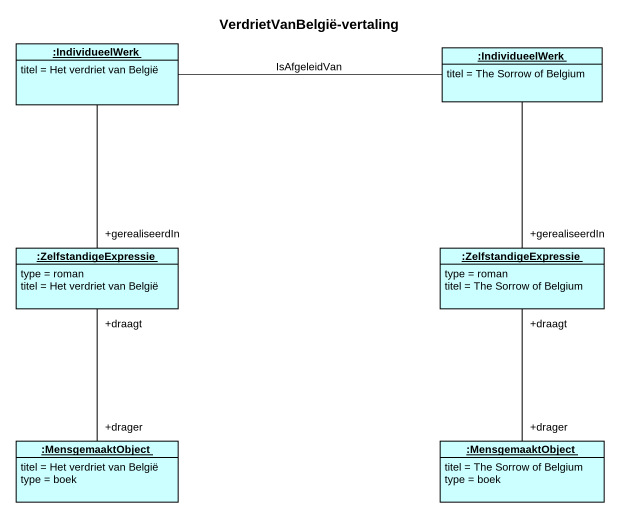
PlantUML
@startuml
title VerdrietVanBelgië-vertaling
hide circle
hide empty members
object ":IndividueelWerk" as IndividueelWerk #CCFFFF {
  titel = Het verdriet van België
}
object ":IndividueelWerk" as IndividueelWerk_2 #CCFFFF {
  titel = The Sorrow of Belgium
}
object ":ZelfstandigeExpressie" as ZelfstandigeExpressie #CCFFFF {
  type = roman
  titel = Het verdriet van België
}
object ":ZelfstandigeExpressie" as ZelfstandigeExpressie_2 #CCFFFF {
  type = roman
  titel = The Sorrow of Belgium
}
object ":MensgemaaktObject" as MensgemaaktObject #CCFFFF {
  titel = Het verdriet van België
  type = boek
}
object ":MensgemaaktObject" as MensgemaaktObject_2 #CCFFFF {
  titel = The Sorrow of Belgium
  type = boek
}
IndividueelWerk -right- IndividueelWerk_2 : IsAfgeleidVan
IndividueelWerk -- "+gerealiseerdIn" ZelfstandigeExpressie
IndividueelWerk_2 -- "+gerealiseerdIn" ZelfstandigeExpressie_2
ZelfstandigeExpressie "+draagt" -- "+drager" MensgemaaktObject
ZelfstandigeExpressie_2 "+draagt" -- "+drager" MensgemaaktObject_2
@enduml
